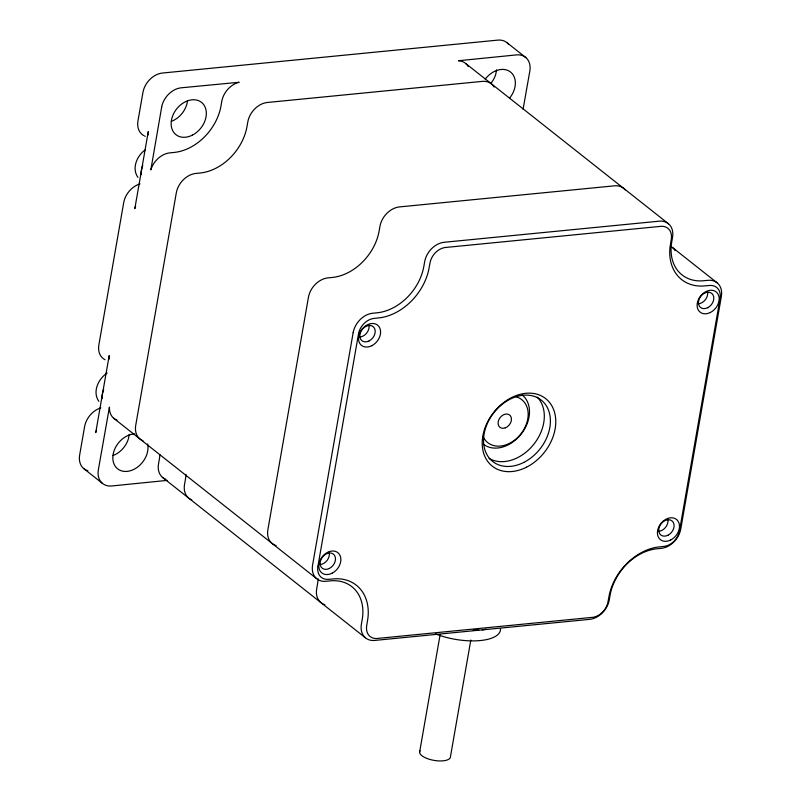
<?xml version="1.0" encoding="UTF-8"?>
<svg xmlns="http://www.w3.org/2000/svg" width="801" height="801" viewBox="0 0 801 801"><rect width="100%" height="100%" fill="white"/><g stroke="black" fill="none" stroke-linecap="round" stroke-linejoin="round"><path stroke-width="1.2" d="M129.241 434.382L128.44 438.658A20.596 15.429 -51.7 0 1 113.041 455.529M496.58 69.887L495.779 74.163A20.596 15.429 -51.7 0 1 490.793 83.444M419.584 752.309L440.129 634.632M470.818 640.049L450.492 756.504A15.66 6.068 9.9 0 1 433.491 760.289A15.66 6.068 9.9 0 1 419.994 750.777M523.093 109.206L529.831 71.059A19.574 14.668 -51.7 0 0 516.495 54.899L458.452 60.746A19.574 14.668 -51.7 0 1 468.164 66.483M145.442 149.707C137.051 155.514 131.454 168.27 137.932 177.371M107.134 373.036C98.353 378.803 92.155 391.879 98.843 401.341M482.222 629.886L485.907 629.236M167.259 480.38L111.689 485.977A19.574 14.668 -51.7 0 1 98.353 469.807L109.447 407.058A19.574 14.668 -51.7 0 0 116.986 420.185M473.221 630.167L478.848 629.986M507.153 42.813L525.856 57.592M465.701 63.499L668.575 223.859M672.66 247.659L717.376 283.013M113.682 418.222L316.555 578.592M162.483 477.376L365.356 637.746M83.624 468.495L102.328 483.283M143.009 440.75A19.574 14.668 -51.7 0 1 135.729 425.321L176.31 192.831A19.574 14.668 -51.7 0 1 195.844 173.437L200.12 173.016A46.979 35.214 -51.7 0 0 247.008 126.488L247.819 121.862A19.574 14.668 -51.7 0 1 267.354 102.478L482.352 81.372A19.574 14.668 -51.7 0 1 494.177 87.049M671.098 246.548A19.574 14.668 -51.7 0 1 675.113 250.643M324.886 604.655A19.574 14.668 -51.7 0 1 323.944 604.344M323.053 603.964A19.574 14.668 -51.7 0 1 316.665 588.925L317.476 584.299A46.979 35.214 -51.7 0 0 318.107 578.763M191.809 499.904A19.574 14.668 -51.7 0 1 184.53 484.475L185.341 479.849A46.979 35.214 -51.7 0 0 185.972 474.322M276.075 545.511A19.574 14.668 -51.7 0 1 275.144 545.201M274.242 544.81A19.574 14.668 -51.7 0 1 267.864 529.771L308.435 297.271A19.574 14.668 -51.7 0 1 327.979 277.887L332.245 277.466A46.979 35.214 -51.7 0 0 379.143 230.928L379.954 226.313A19.574 14.668 -51.7 0 1 399.489 206.918L614.487 185.822A19.574 14.668 -51.7 0 1 625.201 189.887M102.077 398.608A19.574 14.668 -51.7 0 1 103.689 389.406M141.166 174.638A19.574 14.668 -51.7 0 1 142.768 165.437M148.425 134.838A19.574 14.668 -51.7 0 1 148.285 131.524L134.818 208.64A19.574 14.668 -51.7 0 1 135.639 206.328M145.251 136.28A19.574 14.668 -51.7 0 1 144.36 135.9M143.509 135.449A19.574 14.668 -51.7 0 1 137.972 120.861L142.938 92.415A19.574 14.668 -51.7 0 1 162.473 73.031L497.791 40.12A19.574 14.668 -51.7 0 1 508.505 44.185M87.87 470.768A19.574 14.668 -51.7 0 1 79.649 455.028L84.616 426.593A19.574 14.668 -51.7 0 1 100.886 407.859M96.551 430.287A19.574 14.668 -51.7 0 0 95.73 432.61L109.186 355.584A19.574 14.668 -51.7 0 0 109.367 359.038M187.514 100.816A20.596 15.429 -51.7 0 1 171.364 121.362M139.975 183.89A19.574 14.668 -51.7 0 0 123.704 202.623L98.883 344.82A19.574 14.668 -51.7 0 0 105.011 359.739M147.644 443.964A20.596 15.429 -51.7 0 1 131.364 470.447A20.596 15.429 -51.7 0 1 112.911 456.009A20.596 15.429 -51.7 0 1 134.808 433.922M485.196 79.209A20.596 15.429 -51.7 0 1 513.952 76.385L514.372 77.367A20.596 15.429 -51.7 0 1 509.496 98.223M165.797 479.328A19.574 14.668 -51.7 0 1 158.518 463.909L159.319 459.283A46.979 35.214 -51.7 0 0 159.9 454.668M522.202 395.023A31.319 23.469 -51.7 0 1 521.101 434.182A31.319 23.469 -51.7 0 1 483.263 444.084M516.004 396.795A27.404 20.536 -51.7 0 1 520.38 434.522A27.404 20.536 -51.7 0 1 483.103 436.605M537.211 397.126A39.149 29.347 -51.7 0 1 533.977 444.064A39.149 29.347 -51.7 0 1 489.051 458.382M707.553 291.794A9.001 6.748 -51.7 0 1 698.102 303.809M667.844 519.308A9.001 6.748 -51.7 0 1 657.911 531.333M500.495 628.635A43.064 16.691 9.9 0 1 479.168 640.65A43.064 16.691 9.9 0 1 435.464 633.881M329.121 552.079A9.001 6.748 -51.7 0 1 319.789 564.565M368.951 325.026A9.001 6.748 -51.7 0 1 359.018 337.041M317.907 566.347L317.767 567.328A15.66 11.735 -51.7 0 0 327.719 579.383L335.619 578.743A50.894 38.148 -51.7 0 1 367.949 617.921L366.578 626.482A15.66 11.735 -51.7 0 0 376.52 638.537L593.241 617.271A15.66 11.735 -51.7 0 0 607.809 602.803L609.421 594.222A50.894 38.148 -51.7 0 1 656.8 547.213L664.75 546.302A15.66 11.735 -51.7 0 0 679.318 531.844L720.229 297.491A15.66 11.735 -51.7 0 0 710.277 285.436L702.377 286.077A50.894 38.148 -51.7 0 1 670.047 246.898L671.418 238.338A15.66 11.735 -51.7 0 0 661.476 226.282L444.755 247.549A15.66 11.735 -51.7 0 0 430.187 262.017L428.565 270.598A50.894 38.148 -51.7 0 1 381.196 317.607L373.246 318.518A15.66 11.735 -51.7 0 0 358.668 332.976L317.907 566.347M161.642 107.204L150.828 169.922A19.574 14.668 -51.7 0 1 169.822 152.871L174.097 152.45A46.979 35.214 -51.7 0 0 220.996 105.922L221.797 101.296A19.574 14.668 -51.7 0 1 239.169 82.273L181.176 87.81A19.574 14.668 -51.7 0 0 161.642 107.204M353.161 332.625L312.58 565.126A19.574 14.668 -51.7 0 0 325.917 581.286L330.192 580.865A46.979 35.214 -51.7 0 1 362.192 619.654L361.381 624.269A19.574 14.668 -51.7 0 0 374.718 640.43L589.716 619.333A19.574 14.668 -51.7 0 0 609.261 599.939L610.062 595.323A46.979 35.214 -51.7 0 1 656.96 548.785L661.236 548.375A19.574 14.668 -51.7 0 0 680.77 528.98L721.351 296.48A19.574 14.668 -51.7 0 0 708.014 280.32L703.739 280.74A46.979 35.214 -51.7 0 1 671.739 241.952L672.54 237.336A19.574 14.668 -51.7 0 0 659.203 221.176L444.215 242.272A19.574 14.668 -51.7 0 0 424.67 261.667L423.869 266.282A46.979 35.214 -51.7 0 1 376.971 312.821L372.695 313.231A19.574 14.668 -51.7 0 0 353.161 332.625M192.35 135.149A20.596 15.429 -51.7 0 0 201.862 102.648A20.596 15.429 -51.7 0 0 172.025 117.757A20.596 15.429 -51.7 0 0 192.35 135.149M505.271 427.864A7.83 5.867 -51.7 0 0 510.297 415.679A7.83 5.867 -51.7 0 0 498.743 419.944A7.83 5.867 -51.7 0 0 505.271 427.864M523.814 462.407A39.149 29.347 -51.7 0 0 541.897 400.63A39.149 29.347 -51.7 0 0 485.186 429.366A39.149 29.347 -51.7 0 0 523.814 462.407M667.984 535.218A9.001 6.748 -51.7 0 0 672.149 521.01A9.001 6.748 -51.7 0 0 659.103 527.619A9.001 6.748 -51.7 0 0 667.984 535.218M332.105 573.216A12.916 9.682 -51.7 0 0 338.072 552.83A12.916 9.682 -51.7 0 0 319.349 562.312A12.916 9.682 -51.7 0 0 332.105 573.216M329.381 568.45A9.001 6.748 -51.7 0 0 333.546 554.242A9.001 6.748 -51.7 0 0 320.5 560.85A9.001 6.748 -51.7 0 0 329.381 568.45M707.694 307.694A9.001 6.748 -51.7 0 0 711.859 293.486A9.001 6.748 -51.7 0 0 698.812 300.095A9.001 6.748 -51.7 0 0 707.694 307.694M710.417 312.46A12.916 9.682 -51.7 0 0 716.384 292.075A12.916 9.682 -51.7 0 0 697.661 301.556A12.916 9.682 -51.7 0 0 710.417 312.46M371.814 345.702A12.916 9.682 -51.7 0 0 377.782 325.306A12.916 9.682 -51.7 0 0 359.058 334.788A12.916 9.682 -51.7 0 0 371.814 345.702M369.091 340.926A9.001 6.748 -51.7 0 0 373.256 326.718A9.001 6.748 -51.7 0 0 360.21 333.326A9.001 6.748 -51.7 0 0 369.091 340.926M526.527 467.183A43.064 32.28 -51.7 0 0 546.422 399.228A43.064 32.28 -51.7 0 0 484.034 430.828A43.064 32.28 -51.7 0 0 526.527 467.183M670.707 539.984A12.916 9.682 -51.7 0 0 676.675 519.599A12.916 9.682 -51.7 0 0 657.951 529.081A12.916 9.682 -51.7 0 0 670.707 539.984"/></g></svg>
